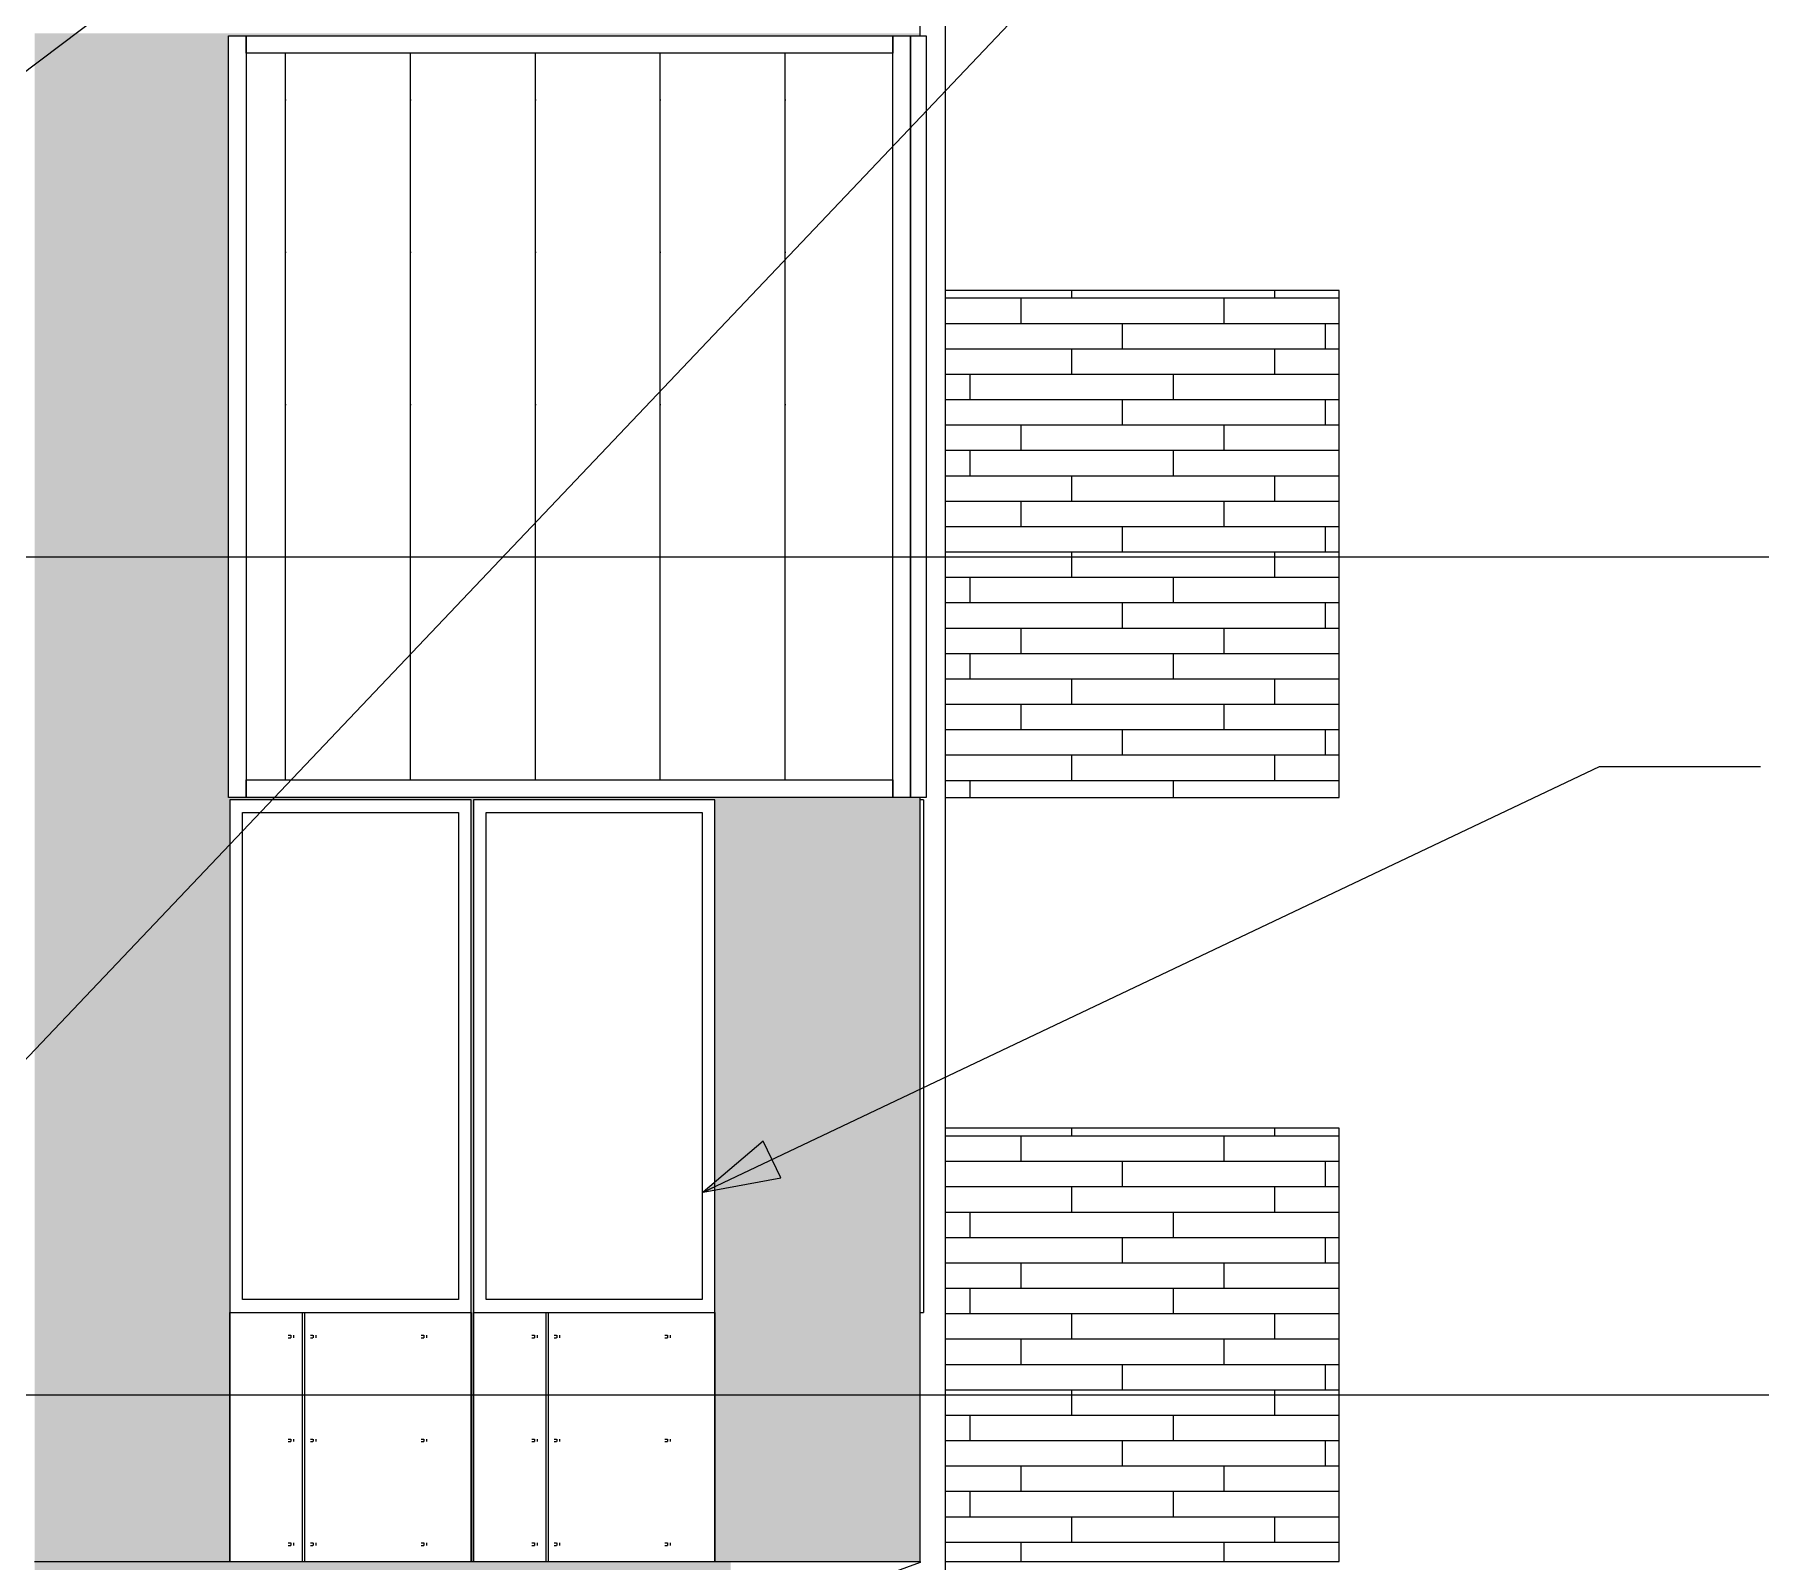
# Model space of a CAD drawing. Header units: inches. Extents: x 1747 to 7606, y -251 to 585.
# Drawn here: x 7071.6 to 7343.6, y 105.7 to 346.3 of the extents above; entities that cross this region are included whole.
import ezdxf

# ---------------------------------------------------------------- set-up
doc = ezdxf.new("R2010")
doc.units = ezdxf.units.IN
doc.header["$MEASUREMENT"] = 0
doc.linetypes.add('Grid Line 1_2_', pattern=[0.875, 0.5, -0.125, 0.125, -0.125])
for name, color, linetype, lineweight in [('0-3', 10, 'Continuous', 5), ('A-FLOR-LEVL-1', 51, 'Grid Line 1_2_', 9), ('A-GENM', 5, 'Continuous', 9), ('A-GLAZ-CWMG', 51, 'Continuous', 9), ('A-WALL', 113, 'Continuous', 13), ('A-WALL-PATT-1', 111, 'Continuous', 9), ('G-ANNO-TEXT', 231, 'Continuous', 9)]:
    doc.layers.add(name, color=color, linetype=linetype, lineweight=lineweight)

# ---------------------------------------------------------------- blocks, each defined once
blk = doc.blocks.new('CTR - 2nd Phase_rvt-2-BUILDING ELEVATION - NORTH')
at = {"layer": 'A-FLOR-LEVL-1'}
for p, q in [((-12558.48, 264), (-9609.49, 264)), ((-12558.48, 132), (-9609.49, 132))]:
    blk.add_line(p, q, dxfattribs=at)
blk = doc.blocks.new('CTR - 1st Phase - Common Walls_rvt-2-BUILDING ELEVATION - NORTH')
at = {"layer": 'A-FLOR-LEVL-1'}
for p, q in [((-12558.48, 264), (-9609.49, 264)), ((-12558.48, 132), (-9609.49, 132))]:
    blk.add_line(p, q, dxfattribs=at)
blk = doc.blocks.new('_THE_ WINDOW _ DOOR - Window - 2nd _ 3rd Floors-V18-BUILDING ELEVATION - NORTH')
at = {"layer": 'A-GENM'}
h = blk.add_hatch(dxfattribs=at)
h.set_pattern_fill('FP_40', color=256, style=0, pattern_type=2)
h.set_pattern_definition([(0, (-11354.85, 283.55), (-38.4, 120.38), [0.392, -38.007]), (0, (-11354.85, 283.95), (-38.4, 120.38), [0.392, -38.007]), (0, (-11354.85, 299.91), (-38.4, 120.38), [0.392, -38.007]), (0, (-11354.85, 300.3), (-38.4, 120.38), [0.392, -38.007]), (0, (-11354.85, 316.27), (-38.4, 120.38), [0.392, -38.007]), (0, (-11354.85, 316.66), (-38.4, 120.38), [0.392, -38.007]), (0, (-11354.85, 332.62), (-38.4, 120.38), [0.392, -38.007]), (0, (-11354.85, 333.02), (-38.4, 120.38), [0.392, -38.007]), (0, (-11354.85, 348.98), (-38.4, 120.38), [0.392, -38.007]), (0, (-11354.85, 349.38), (-38.4, 120.38), [0.392, -38.007]), (0, (-11354.85, 365.34), (-38.4, 120.38), [0.392, -38.007]), (0, (-11354.85, 365.73), (-38.4, 120.375), [0.392, -38.007]), (0, (-11354.85, 381.7), (-38.4, 120.375), [0.392, -38.007]), (0, (-11354.85, 382.09), (-38.4, 120.375), [0.392, -38.007]), (0, (-11354.85, 398.05), (-38.4, 120.375), [0.392, -38.007]), (0, (-11354.85, 398.45), (-38.4, 120.375), [0.392, -38.007]), (0, (-11337.4, 283.55), (-38.4, 120.38), [0.392, -38.007]), (0, (-11337.4, 283.95), (-38.4, 120.38), [0.392, -38.007]), (0, (-11337.4, 299.91), (-38.4, 120.38), [0.392, -38.007]), (0, (-11337.4, 300.3), (-38.4, 120.38), [0.392, -38.007]), (0, (-11337.4, 316.27), (-38.4, 120.38), [0.392, -38.007]), (0, (-11337.4, 316.66), (-38.4, 120.38), [0.392, -38.007]), (0, (-11337.4, 332.62), (-38.4, 120.38), [0.392, -38.007]), (0, (-11337.4, 333.02), (-38.4, 120.38), [0.392, -38.007]), (0, (-11337.4, 348.98), (-38.4, 120.38), [0.392, -38.007]), (0, (-11337.4, 349.38), (-38.4, 120.38), [0.392, -38.007]), (0, (-11337.4, 365.34), (-38.4, 120.375), [0.392, -38.007]), (0, (-11337.4, 365.73), (-38.4, 120.375), [0.392, -38.007]), (0, (-11337.4, 381.7), (-38.4, 120.375), [0.392, -38.007]), (0, (-11337.4, 382.09), (-38.4, 120.375), [0.392, -38.007]), (0, (-11337.4, 398.05), (-38.4, 120.375), [0.392, -38.007]), (0, (-11337.4, 398.45), (-38.4, 120.375), [0.392, -38.007]), (0, (-11319.95, 283.55), (-38.4, 120.38), [0.392, -38.007]), (0, (-11319.95, 283.95), (-38.4, 120.38), [0.392, -38.007]), (0, (-11319.95, 299.91), (-38.4, 120.38), [0.392, -38.007]), (0, (-11319.95, 300.3), (-38.4, 120.38), [0.392, -38.007]), (0, (-11319.95, 316.27), (-38.4, 120.38), [0.392, -38.007]), (0, (-11319.95, 316.66), (-38.4, 120.38), [0.392, -38.007]), (0, (-11319.95, 332.62), (-38.4, 120.38), [0.392, -38.007]), (0, (-11319.95, 333.02), (-38.4, 120.38), [0.392, -38.007]), (0, (-11319.95, 348.98), (-38.4, 120.38), [0.392, -38.007]), (0, (-11319.95, 349.38), (-38.4, 120.38), [0.392, -38.007]), (0, (-11319.95, 365.34), (-38.4, 120.375), [0.392, -38.007]), (0, (-11319.95, 365.73), (-38.4, 120.375), [0.392, -38.007]), (0, (-11319.95, 381.7), (-38.4, 120.375), [0.392, -38.007]), (0, (-11319.95, 382.09), (-38.4, 120.375), [0.392, -38.007]), (0, (-11319.95, 398.05), (-38.4, 120.375), [0.392, -38.007]), (0, (-11319.95, 398.45), (-38.4, 120.375), [0.392, -38.007]), (90, (-11356.59, 281), (-38.4, 2e-15), [120, -0.375]), (90, (-11356.214, 281), (-38.4, 2e-15), [120, -0.375]), (90, (-11354.848, 283.554), (-38.4, 2e-15), [0.392, -119.982]), (90, (-11354.848, 299.91), (-38.4, 2e-15), [0.392, -119.982]), (90, (-11354.848, 316.268), (-38.4, 2e-15), [0.392, -119.982]), (90, (-11354.848, 332.625), (-38.4, 2e-15), [0.392, -119.982]), (90, (-11354.848, 348.982), (-38.4, 2e-15), [0.392, -119.982]), (90, (-11354.848, 365.34), (-38.4, 2e-15), [0.392, -119.982]), (90, (-11354.848, 381.697), (-38.4, 2e-15), [0.393, -119.983]), (90, (-11354.848, 398.054), (-38.4, 2e-15), [0.392, -119.982]), (90, (-11354.456, 283.554), (-38.4, 2e-15), [0.392, -119.982]), (90, (-11354.456, 299.91), (-38.4, 2e-15), [0.392, -119.982]), (90, (-11354.456, 316.268), (-38.4, 2e-15), [0.392, -119.982]), (90, (-11354.456, 332.625), (-38.4, 2e-15), [0.392, -119.982]), (90, (-11354.456, 348.982), (-38.4, 2e-15), [0.392, -119.982]), (90, (-11354.456, 365.34), (-38.4, 2e-15), [0.392, -119.982]), (90, (-11354.456, 381.697), (-38.4, 2e-15), [0.393, -119.983]), (90, (-11354.456, 398.054), (-38.4, 2e-15), [0.392, -119.982]), (90, (-11337.398, 283.554), (-38.4, 2e-15), [0.392, -119.982]), (90, (-11337.398, 299.91), (-38.4, 2e-15), [0.392, -119.982]), (90, (-11337.398, 316.268), (-38.4, 2e-15), [0.392, -119.982]), (90, (-11337.398, 332.625), (-38.4, 2e-15), [0.392, -119.982]), (90, (-11337.398, 348.982), (-38.4, 2e-15), [0.392, -119.982]), (90, (-11337.398, 365.34), (-38.4, 2e-15), [0.392, -119.982]), (90, (-11337.398, 381.697), (-38.4, 2e-15), [0.393, -119.983]), (90, (-11337.398, 398.054), (-38.4, 2e-15), [0.392, -119.982]), (90, (-11337.006, 283.554), (-38.4, 2e-15), [0.392, -119.982]), (90, (-11337.006, 299.91), (-38.4, 2e-15), [0.392, -119.982]), (90, (-11337.006, 316.268), (-38.4, 2e-15), [0.392, -119.982]), (90, (-11337.006, 332.625), (-38.4, 2e-15), [0.392, -119.982]), (90, (-11337.006, 348.982), (-38.4, 2e-15), [0.392, -119.982]), (90, (-11337.006, 365.34), (-38.4, 2e-15), [0.392, -119.982]), (90, (-11337.006, 381.697), (-38.4, 2e-15), [0.393, -119.983]), (90, (-11337.006, 398.054), (-38.4, 2e-15), [0.392, -119.982]), (90, (-11319.948, 283.554), (-38.4, 2e-15), [0.392, -119.982]), (90, (-11319.948, 299.91), (-38.4, 2e-15), [0.392, -119.982]), (90, (-11319.948, 316.268), (-38.4, 2e-15), [0.392, -119.982]), (90, (-11319.948, 332.625), (-38.4, 2e-15), [0.392, -119.982]), (90, (-11319.948, 348.982), (-38.4, 2e-15), [0.392, -119.982]), (90, (-11319.948, 365.34), (-38.4, 2e-15), [0.392, -119.982]), (90, (-11319.948, 381.697), (-38.4, 2e-15), [0.393, -119.983]), (90, (-11319.948, 398.054), (-38.4, 2e-15), [0.392, -119.982]), (90, (-11319.556, 283.554), (-38.4, 2e-15), [0.392, -119.982]), (90, (-11319.556, 299.91), (-38.4, 2e-15), [0.392, -119.982]), (90, (-11319.556, 316.268), (-38.4, 2e-15), [0.392, -119.982]), (90, (-11319.556, 332.625), (-38.4, 2e-15), [0.392, -119.982]), (90, (-11319.556, 348.982), (-38.4, 2e-15), [0.392, -119.982]), (90, (-11319.556, 365.34), (-38.4, 2e-15), [0.392, -119.982]), (90, (-11319.556, 381.697), (-38.4, 2e-15), [0.393, -119.983]), (90, (-11319.556, 398.054), (-38.4, 2e-15), [0.392, -119.982]), (180, (-11318.19, 280.62), (-38.4, 120.38), [38.025, -0.375]), (180, (-11318.19, 281), (-38.4, 120.38), [38.025, -0.375])])
h.paths.add_polyline_path([(-11356.59, 226.13), (-11356.59, 265.38), (-11394.61, 265.38), (-11394.61, 226.13), (-11358.59, 226.13)], flags=0)
for p, q in [((-11356.59, 346.13), (-11394.61, 346.13)), ((-11394.61, 346.13), (-11394.61, 265.38)), ((-11356.59, 265.38), (-11356.59, 346.13)), ((-11392.61, 267.38), (-11392.61, 344.13)), ((-11392.61, 344.13), (-11358.59, 344.13)), ((-11358.59, 344.13), (-11358.59, 267.38)), ((-11358.59, 267.38), (-11392.61, 267.38)), ((-11394.61, 265.38), (-11394.61, 226.13)), ((-11394.61, 265.38), (-11356.59, 265.38)), ((-11356.59, 226.13), (-11356.59, 265.38)), ((-11394.61, 226.13), (-11356.59, 226.13))]:
    blk.add_line(p, q, dxfattribs=at)
blk = doc.blocks.new('_THE_ WINDOW _ DOOR - Window - 2nd _ 3rd Floors-1942383-BUILDING ELEVATION - NORTH')
at = {"layer": 'A-GENM'}
for p, q in [((-9979.69, 225.75), (-9980.19, 225.75)), ((-9979.69, 225.75), (-9979.69, 145)), ((-9980.19, 145), (-9979.69, 145))]:
    blk.add_line(p, q, dxfattribs=at)
blk = doc.blocks.new('Rectangular Mullion - Profile_Polycarbonate_right-V34-BUILDING ELEVATION - NORTH')
at = {"layer": 'A-GLAZ-CWMG'}
for p, q in [((-9981.75, 346.12), (-9979.25, 346.12)), ((-9981.75, 226.12), (-9981.75, 346.12)), ((-9979.25, 346.12), (-9979.25, 226.12)), ((-9979.25, 226.12), (-9981.75, 226.12))]:
    blk.add_line(p, q, dxfattribs=at)
blk = doc.blocks.new('077123 - Manufactured Gutters and Downspouts - 077123 - Manufactured Gutters and Downspouts-V42-BUILDING ELEVATION - NORTH')
at = {"layer": 'A-GENM'}
for p, q in [((-9980.19, 413.51), (-9969.52, 413.51)), ((-9969.52, 395.11), (-9969.52, 413.51)), ((-9969.52, 395.11), (-9980.19, 395.11)), ((-9972.88, 384.1), (-9969.52, 395.11)), ((-9980.19, 384.1), (-9972.88, 384.1)), ((-9976.21, 384.1), (-9976.21, 365.5)), ((-9980.19, 365.5), (-9976.21, 365.5)), ((-9976.21, 365.5), (-9976.21, 353.15)), ((-9976.21, 353.15), (-9980.19, 353.15)), ((-9980.19, 353.15), (-9976.21, 353.15)), ((-9976.21, 102.78), (-9976.21, 353.15)), ((-9980.21, 105.58), (-10010.09, 94.71)), ((-9980.21, 105.75), (-9980.21, 105.58)), ((-10006.09, 91.91), (-9976.21, 102.78)), ((-10006.09, 36), (-10006.09, 91.91))]:
    blk.add_line(p, q, dxfattribs=at)
blk = doc.blocks.new('Rectangular Mullion - Profile_Polycarbonate_Upper and left-1991536-BUILDING ELEVATION - NORTH')
at = {"layer": 'A-GLAZ-CWMG'}
for p, q in [((-10086.45, 343.38), (-10086.45, 346.13)), ((-10086.45, 346.13), (-9984.5, 346.13)), ((-9984.5, 346.13), (-9984.5, 343.38)), ((-9984.5, 343.38), (-10086.45, 343.38))]:
    blk.add_line(p, q, dxfattribs=at)
blk = doc.blocks.new('Rectangular Mullion - Profile_Polycarbonate_Lower-1991537-BUILDING ELEVATION - NORTH')
at = {"layer": 'A-GLAZ-CWMG'}
for p, q in [((-10086.45, 226.12), (-10086.45, 228.87)), ((-10086.45, 228.87), (-9984.5, 228.87)), ((-9984.5, 228.87), (-9984.5, 226.12)), ((-9984.5, 226.12), (-10086.45, 226.12))]:
    blk.add_line(p, q, dxfattribs=at)
blk = doc.blocks.new('Rectangular Mullion - Profile_Polycarbonate_Upper and left-1741240-BUILDING ELEVATION - NORTH')
at = {"layer": 'A-GLAZ-CWMG'}
for p, q in [((-10089.2, 346.13), (-10086.45, 346.13)), ((-10089.2, 226.12), (-10089.2, 346.13)), ((-10086.45, 346.13), (-10086.45, 226.12)), ((-10086.45, 226.12), (-10089.2, 226.12))]:
    blk.add_line(p, q, dxfattribs=at)
blk = doc.blocks.new('Rectangular Mullion - Profile_Polycarbonate_right-V47-BUILDING ELEVATION - NORTH')
at = {"layer": 'A-GLAZ-CWMG'}
for p, q in [((-9984.5, 346.12), (-9981.75, 346.12)), ((-9984.5, 226.12), (-9984.5, 346.12)), ((-9981.75, 346.12), (-9981.75, 226.12)), ((-9981.75, 226.12), (-9984.5, 226.12))]:
    blk.add_line(p, q, dxfattribs=at)

msp = doc.modelspace()

# ---------------------------------------------------------------- hatches: boundary and pattern name
at = {"layer": 'A-WALL-PATT-1'}
h = msp.add_hatch(dxfattribs=at)
h.set_pattern_fill('FP_32', color=256, style=0, pattern_type=2)
h.set_pattern_definition([(0, (7180.39, 108.3), (-38.4, 120.375), [0.392, -38.007]), (0, (7180.39, 108.7), (-38.4, 120.375), [0.392, -38.007]), (0, (7180.39, 124.66), (-38.4, 120.375), [0.392, -38.007]), (0, (7180.39, 125.05), (-38.4, 120.375), [0.392, -38.007]), (0, (7180.39, 141.02), (-38.4, 120.375), [0.392, -38.007]), (0, (7180.39, 141.41), (-38.4, 120.375), [0.392, -38.007]), (0, (7180.39, 157.38), (-38.4, 120.375), [0.392, -38.007]), (0, (7180.39, 157.77), (-38.4, 120.375), [0.392, -38.007]), (0, (7180.39, 173.73), (-38.4, 120.375), [0.392, -38.007]), (0, (7180.39, 174.12), (-38.4, 120.375), [0.392, -38.007]), (0, (7180.39, 190.09), (-38.4, 120.375), [0.392, -38.007]), (0, (7180.39, 190.48), (-38.4, 120.375), [0.392, -38.007]), (0, (7180.39, 206.45), (-38.4, 120.375), [0.392, -38.007]), (0, (7180.39, 206.84), (-38.4, 120.375), [0.392, -38.007]), (0, (7180.39, 222.8), (-38.4, 120.375), [0.392, -38.007]), (0, (7180.39, 223.2), (-38.4, 120.375), [0.392, -38.007]), (0, (7197.84, 108.3), (-38.4, 120.375), [0.392, -38.007]), (0, (7197.84, 108.7), (-38.4, 120.375), [0.392, -38.007]), (0, (7197.84, 124.66), (-38.4, 120.375), [0.392, -38.007]), (0, (7197.84, 125.05), (-38.4, 120.375), [0.392, -38.007]), (0, (7197.84, 141.02), (-38.4, 120.375), [0.392, -38.007]), (0, (7197.84, 141.41), (-38.4, 120.375), [0.392, -38.007]), (0, (7197.84, 157.38), (-38.4, 120.375), [0.392, -38.007]), (0, (7197.84, 157.77), (-38.4, 120.375), [0.392, -38.007]), (0, (7197.84, 173.73), (-38.4, 120.375), [0.392, -38.007]), (0, (7197.84, 174.12), (-38.4, 120.375), [0.392, -38.007]), (0, (7197.84, 190.09), (-38.4, 120.375), [0.392, -38.007]), (0, (7197.84, 190.48), (-38.4, 120.375), [0.392, -38.007]), (0, (7197.84, 206.45), (-38.4, 120.375), [0.392, -38.007]), (0, (7197.84, 206.84), (-38.4, 120.375), [0.392, -38.007]), (0, (7197.84, 222.8), (-38.4, 120.375), [0.392, -38.007]), (0, (7197.84, 223.2), (-38.4, 120.375), [0.392, -38.007]), (0, (7215.29, 108.3), (-38.4, 120.375), [0.392, -38.007]), (0, (7215.29, 108.7), (-38.4, 120.375), [0.392, -38.007]), (0, (7215.29, 124.66), (-38.4, 120.375), [0.392, -38.007]), (0, (7215.29, 125.05), (-38.4, 120.375), [0.392, -38.007]), (0, (7215.29, 141.02), (-38.4, 120.375), [0.392, -38.007]), (0, (7215.29, 141.41), (-38.4, 120.375), [0.392, -38.007]), (0, (7215.29, 157.38), (-38.4, 120.375), [0.392, -38.007]), (0, (7215.29, 157.77), (-38.4, 120.375), [0.392, -38.007]), (0, (7215.29, 173.73), (-38.4, 120.375), [0.392, -38.007]), (0, (7215.29, 174.12), (-38.4, 120.375), [0.392, -38.007]), (0, (7215.29, 190.09), (-38.4, 120.375), [0.392, -38.007]), (0, (7215.29, 190.48), (-38.4, 120.375), [0.392, -38.007]), (0, (7215.29, 206.45), (-38.4, 120.375), [0.392, -38.007]), (0, (7215.29, 206.84), (-38.4, 120.375), [0.392, -38.007]), (0, (7215.29, 222.8), (-38.4, 120.375), [0.392, -38.007]), (0, (7215.29, 223.2), (-38.4, 120.375), [0.392, -38.007]), (90, (7178.645, 105.75), (-38.4, 2e-15), [120, -0.375]), (90, (7179.02, 105.75), (-38.4, 2e-15), [120, -0.375]), (90, (7180.386, 108.304), (-38.4, 2e-15), [0.392, -119.982]), (90, (7180.386, 124.66), (-38.4, 2e-15), [0.392, -119.982]), (90, (7180.386, 141.018), (-38.4, 2e-15), [0.392, -119.982]), (90, (7180.386, 157.375), (-38.4, 2e-15), [0.392, -119.982]), (90, (7180.386, 173.732), (-38.4, 2e-15), [0.392, -119.982]), (90, (7180.386, 190.09), (-38.4, 2e-15), [0.393, -119.983]), (90, (7180.386, 206.447), (-38.4, 2e-15), [0.392, -119.982]), (90, (7180.386, 222.804), (-38.4, 2e-15), [0.392, -119.982]), (90, (7180.78, 108.304), (-38.4, 2e-15), [0.392, -119.982]), (90, (7180.78, 124.66), (-38.4, 2e-15), [0.392, -119.982]), (90, (7180.78, 141.018), (-38.4, 2e-15), [0.392, -119.982]), (90, (7180.78, 157.375), (-38.4, 2e-15), [0.392, -119.982]), (90, (7180.78, 173.732), (-38.4, 2e-15), [0.392, -119.982]), (90, (7180.78, 190.09), (-38.4, 2e-15), [0.393, -119.983]), (90, (7180.78, 206.447), (-38.4, 2e-15), [0.392, -119.982]), (90, (7180.78, 222.804), (-38.4, 2e-15), [0.392, -119.982]), (90, (7197.836, 108.304), (-38.4, 2e-15), [0.392, -119.982]), (90, (7197.836, 124.66), (-38.4, 2e-15), [0.392, -119.982]), (90, (7197.836, 141.018), (-38.4, 2e-15), [0.392, -119.982]), (90, (7197.836, 157.375), (-38.4, 2e-15), [0.392, -119.982]), (90, (7197.836, 173.732), (-38.4, 2e-15), [0.392, -119.982]), (90, (7197.836, 190.09), (-38.4, 2e-15), [0.393, -119.983]), (90, (7197.836, 206.447), (-38.4, 2e-15), [0.392, -119.982]), (90, (7197.836, 222.804), (-38.4, 2e-15), [0.392, -119.982]), (90, (7198.23, 108.304), (-38.4, 2e-15), [0.392, -119.982]), (90, (7198.23, 124.66), (-38.4, 2e-15), [0.392, -119.982]), (90, (7198.23, 141.018), (-38.4, 2e-15), [0.392, -119.982]), (90, (7198.23, 157.375), (-38.4, 2e-15), [0.392, -119.982]), (90, (7198.23, 173.732), (-38.4, 2e-15), [0.392, -119.982]), (90, (7198.23, 190.09), (-38.4, 2e-15), [0.393, -119.983]), (90, (7198.23, 206.447), (-38.4, 2e-15), [0.392, -119.982]), (90, (7198.23, 222.804), (-38.4, 2e-15), [0.392, -119.982]), (90, (7215.286, 108.304), (-38.4, 2e-15), [0.392, -119.982]), (90, (7215.286, 124.66), (-38.4, 2e-15), [0.392, -119.982]), (90, (7215.286, 141.018), (-38.4, 2e-15), [0.392, -119.982]), (90, (7215.286, 157.375), (-38.4, 2e-15), [0.392, -119.982]), (90, (7215.286, 173.732), (-38.4, 2e-15), [0.392, -119.982]), (90, (7215.286, 190.09), (-38.4, 2e-15), [0.393, -119.983]), (90, (7215.286, 206.447), (-38.4, 2e-15), [0.392, -119.982]), (90, (7215.286, 222.804), (-38.4, 2e-15), [0.392, -119.982]), (90, (7215.68, 108.304), (-38.4, 2e-15), [0.392, -119.982]), (90, (7215.68, 124.66), (-38.4, 2e-15), [0.392, -119.982]), (90, (7215.68, 141.018), (-38.4, 2e-15), [0.392, -119.982]), (90, (7215.68, 157.375), (-38.4, 2e-15), [0.392, -119.982]), (90, (7215.68, 173.732), (-38.4, 2e-15), [0.392, -119.982]), (90, (7215.68, 190.09), (-38.4, 2e-15), [0.393, -119.983]), (90, (7215.68, 206.447), (-38.4, 2e-15), [0.392, -119.982]), (90, (7215.68, 222.804), (-38.4, 2e-15), [0.392, -119.982]), (180, (7217.04, 105.38), (-38.4, 120.375), [38.025, -0.375]), (180, (7217.04, 105.75), (-38.4, 120.375), [38.025, -0.375])])
h.paths.add_polyline_path([(5072.83, 105.75), (5105.61, 105.75), (5105.61, 225.75), (5143.63, 225.75), (5143.63, 105.75), (5144.01, 105.75), (5144.01, 225.75), (5182.03, 225.75), (5182.03, 105.75), (5220.81, 105.75), (5220.81, 174), (5259.21, 174), (5259.21, 225.75), (5297.23, 225.75), (5297.23, 174), (5335.63, 174), (5335.63, 105.75), (5335.82, 105.75), (5335.82, 346.5), (5072.83, 346.5), (5072.83, 346.12), (5182.22, 346.12), (5182.22, 226.12), (5072.83, 226.12), (5072.83, 106.44)], flags=0)
h.paths.add_polyline_path([(6718.41, 105.75), (6718.41, 225.75), (6756.43, 225.75), (6756.43, 226.12), (6718.41, 226.12), (6718.41, 346.12), (6756.43, 346.15), (6756.43, 346.5), (6457.61, 346.5), (6457.61, 346.12), (6487.63, 346.12), (6487.63, 226.12), (6457.61, 226.12), (6457.61, 225.75), (6487.63, 225.75), (6487.63, 105.75), (6488.01, 105.75), (6488.01, 225.75), (6526.03, 225.75), (6526.03, 105.75), (6564.81, 105.75), (6564.81, 225.75), (6602.83, 225.75), (6602.83, 105.75), (6680.01, 105.75), (6680.01, 225.75), (6718.03, 225.75), (6718.03, 105.75)], flags=0)
h.paths.add_polyline_path([(6795.21, 105.75), (6795.21, 225.75), (6833.23, 225.75), (6833.23, 105.75), (6872.01, 105.75), (6872.01, 225.75), (6910.03, 225.75), (6910.03, 105.75), (6910.41, 105.75), (6910.41, 225.75), (6948.43, 225.75), (6948.43, 105.75), (6948.81, 105.75), (6948.81, 174), (6987.21, 174), (6987.21, 225.75), (7025.23, 225.75), (7025.23, 174), (7025.61, 174), (7025.61, 225.75), (7063.63, 225.75), (7063.63, 226.12), (6948.81, 226.12), (6948.81, 306), (6987.21, 306), (6987.21, 346.12), (7025.23, 346.12), (7025.23, 306), (7025.61, 306), (7025.61, 346.12), (7063.63, 346.12), (7063.63, 346.5), (6764.43, 346.5), (6764.43, 105.75)], flags=0)
h.paths.add_polyline_path([(7071.63, 105.75), (7102.41, 105.75), (7102.41, 225.75), (7140.43, 225.75), (7140.43, 105.75), (7140.81, 105.75), (7140.81, 225.75), (7178.83, 225.75), (7178.83, 105.75), (7211.23, 105.75), (7211.23, 226.12), (7102.22, 226.12), (7102.22, 346.12), (7211.23, 346.12), (7211.23, 346.5), (7071.63, 346.5), (7071.63, 106.44)], flags=0)
h.paths.add_polyline_path([(6449.61, 105.75), (6449.61, 346.5), (6112.01, 346.5), (6112.01, 105.75), (6142.41, 105.75), (6142.41, 225.75), (6180.43, 225.75), (6180.43, 105.75), (6180.81, 105.75), (6180.81, 225.75), (6218.83, 225.75), (6218.83, 105.75), (6219.21, 105.75), (6219.21, 225.75), (6257.23, 225.75), (6257.23, 105.75), (6257.61, 105.75), (6257.61, 225.75), (6295.63, 225.75), (6295.63, 105.75), (6372.81, 105.75), (6372.81, 225.75), (6410.83, 225.75), (6410.83, 105.75)], flags=0)
h.paths.add_polyline_path([(6104.01, 105.75), (6104.01, 346.5), (5796.24, 346.5), (5796.24, 105.75), (5797.18, 105.75), (5797.18, 225.75), (5835.21, 225.75), (5835.21, 174), (5835.58, 174), (5835.58, 225.75), (5911.63, 225.75), (5911.63, 174), (5950.03, 174), (5950.03, 105.75), (5950.41, 105.75), (5950.41, 225.75), (5988.43, 225.75), (5988.43, 105.75), (5988.81, 105.75), (5988.81, 225.75), (6026.83, 225.75), (6026.83, 105.75), (6066.08, 105.75)], flags=0)
h.paths.add_polyline_path([(5343.82, 105.75), (5374.41, 105.75), (5374.41, 225.75), (5412.43, 225.75), (5412.43, 105.75), (5451.02, 105.75), (5451.02, 225.75), (5489.04, 225.75), (5489.04, 105.75), (5528.01, 105.75), (5528.01, 225.75), (5566.03, 225.75), (5566.03, 105.75), (5566.41, 105.75), (5566.41, 225.75), (5604.43, 225.75), (5604.43, 105.75), (5634.21, 105.75), (5634.21, 225.75), (5766.66, 225.75), (5766.66, 105.75), (5788.24, 105.75), (5788.24, 346.5), (5343.82, 346.5), (5343.82, 106.44)], flags=0)
h.paths.add_polyline_path([(6910.03, 226.12), (6872.01, 226.12), (6872.01, 346.12), (6910.03, 346.12), (6910.03, 265)], flags=0)
h.paths.add_polyline_path([(6526.41, 226.12), (6526.41, 346.12), (6564.43, 346.12), (6564.43, 226.12), (6538.01, 226.12)], flags=0)
h.paths.add_polyline_path([(6564.81, 226.12), (6564.81, 346.12), (6602.83, 346.12), (6602.83, 226.12), (6566.81, 226.12)], flags=0)
h.paths.add_polyline_path([(6026.83, 226.12), (5988.81, 226.12), (5988.81, 346.12), (6026.83, 346.12), (6026.83, 265.37)], flags=0)
h.paths.add_polyline_path([(6236.62, 226.12), (6219.21, 226.12), (6219.21, 346.12), (6257.23, 346.12), (6257.23, 226.12)], flags=0)
h.paths.add_polyline_path([(5875.61, 226.12), (5873.61, 226.12), (5873.61, 346.12), (5911.63, 346.12), (5911.63, 226.12), (5909.63, 226.12)], flags=0)
h.paths.add_polyline_path([(5451.02, 226.12), (5451.02, 346.12), (5489.04, 346.12), (5489.04, 226.12)], flags=0)
h.paths.add_polyline_path([(6948.43, 226.12), (6910.41, 226.12), (6910.41, 346.12), (6948.43, 346.12), (6948.43, 265.37)], flags=0)
h.paths.add_polyline_path([(6796.35, 226.12), (6795.21, 226.12), (6795.21, 346.12), (6833.23, 346.12), (6833.23, 226.12)], flags=0)
h.paths.add_polyline_path([(6718.03, 226.12), (6680.01, 226.12), (6680.01, 346.12), (6718.03, 346.12), (6718.03, 265)], flags=0)
h.paths.add_polyline_path([(6411.21, 226.12), (6334.41, 226.12), (6334.41, 306), (6372.81, 306), (6372.81, 346.12), (6410.83, 346.12), (6410.83, 306), (6411.21, 306), (6411.21, 346.12), (6449.23, 346.12), (6449.23, 226.12), (6444.98, 226.12)], flags=0)
h.paths.add_polyline_path([(6279.67, 226.12), (6257.61, 226.12), (6257.61, 346.12), (6295.63, 346.12), (6295.63, 226.12)], flags=0)
h.paths.add_polyline_path([(6144.41, 226.12), (6142.41, 226.12), (6142.41, 346.12), (6180.43, 346.12), (6180.43, 226.12)], flags=0)
h.paths.add_polyline_path([(5988.43, 226.12), (5950.41, 226.12), (5950.41, 346.12), (5988.43, 346.12), (5988.43, 261.75)], flags=0)
h.paths.add_polyline_path([(5638.58, 226.12), (5528.01, 226.12), (5528.01, 346.12), (5566.03, 346.12), (5566.03, 306), (5566.41, 306), (5566.41, 346.12), (5604.43, 346.12), (5604.43, 306), (5642.83, 306), (5642.83, 226.12), (5642.08, 226.12)], flags=0)
h.paths.add_polyline_path([(5796.81, 226.12), (5796.81, 346.12), (5834.83, 346.12), (5834.83, 226.12), (5797.18, 226.12)], flags=0)
h.paths.add_polyline_path([(5412.43, 226.12), (5374.41, 226.12), (5374.41, 346.12), (5412.43, 346.12), (5412.43, 265.37)], flags=0)
h.paths.add_polyline_path([(5220.81, 226.12), (5220.81, 346.12), (5258.83, 346.12), (5258.83, 226.12), (5246.31, 226.12)], flags=0)
h.paths.add_polyline_path([(5297.23, 226.12), (5259.21, 226.12), (5259.21, 346.12), (5297.23, 346.12), (5297.23, 265.37)], flags=0)
h = msp.add_hatch(dxfattribs=at)
h.set_pattern_fill('FP_66', color=256, style=0, pattern_type=2)
h.set_pattern_definition([(90, (7229.293, 264), (-19.685, 1e-15), [24, 0, 0, 0])])
h.paths.add_polyline_path([(7206.92, 228.87), (7206.92, 343.38), (7104.97, 343.38), (7104.97, 228.87), (7140.81, 228.87)], flags=0)
h = msp.add_hatch(dxfattribs=at)
h.set_pattern_fill('FP_62', color=256, style=0, pattern_type=2)
h.set_pattern_definition([(0, (7275.1076, 264.8), (0, 4), []), (90, (7275.1076, 264.8), (-8, 8), [4, -28]), (90, (7291.1076, 268.8), (-8, 8), [4, -28])])
h.paths.add_polyline_path([(7215.21, 226.12), (7277.23, 226.12), (7277.23, 306), (7215.21, 306), (7215.21, 274.68)], flags=0)
h = msp.add_hatch(dxfattribs=at)
h.set_pattern_fill('FP_61', color=256, style=0, pattern_type=2)
h.set_pattern_definition([(0, (7275.1076, 132.8), (0, 4), []), (90, (7275.1076, 132.8), (-8, 8), [4, -28]), (90, (7291.1076, 136.8), (-8, 8), [4, -28])])
h.paths.add_polyline_path([(7269.98, 105.75), (7277.23, 105.75), (7277.23, 174), (7215.21, 174), (7215.21, 105.75), (7226.92, 105.75)], flags=0)
h = msp.add_hatch(dxfattribs=at)
h.set_pattern_fill('FP_65', color=256, style=0, pattern_type=2)
h.set_pattern_definition([(0, (5762.3446, -29.2), (0, 4), []), (90, (5762.3446, -29.2), (-8, 8), [4, -28]), (90, (5778.3446, -25.2), (-8, 8), [4, -28])])
h.paths.add_polyline_path([(6159.91, -19.84), (6178.31, -19.84), (6178.31, 36), (6295.63, 36), (6295.63, 85.38), (6333.66, 85.38), (6333.66, 1), (6370.93, 1), (6370.9, 10.57), (6370.78, 10.74), (6370.71, 10.94), (6370.68, 11.38), (6370.71, 35.38), (6370.78, 35.58), (6371, 35.84), (6371.18, 35.95), (6371.32, 35.98), (6371.54, 35.98), (6371.74, 35.92), (6371.88, 35.82), (6371.96, 35.75), (6372.08, 35.58), (6372.16, 35.38), (6372.18, 35.16), (6372.16, 10.94), (6372.08, 10.74), (6371.93, 10.46), (6371.93, 1), (6372.43, 1), (6372.43, 85.38), (6410.46, 85.38), (6410.46, 0.5), (6372.43, 0.5), (6372.43, 0), (6449.61, 0), (6449.61, 105.75), (6112.01, 105.75), (6112.01, -17.82), (6112.96, -18.37), (6130.31, -19.84), (6157.17, -19.84)], flags=0)
h.paths.add_polyline_path([(6104.01, -13.26), (6104.01, 105.75), (5796.24, 105.75), (5796.24, 97.38), (6026.83, 97.38), (6026.83, 3.59), (6056.23, 14), (6100.11, -11.04)], flags=0)
h.paths.add_polyline_path([(5993.05, -8.38), (6016.71, 0), (5892.43, 0), (5992.55, -8.34)], flags=0)
h.paths.add_polyline_path([(5762.34, 0), (5788.24, 0), (5788.24, 105.75), (5762.34, 105.75), (5762.34, 1.3)], flags=0)
h.paths.add_polyline_path([(6460.11, 0), (6756.43, 0), (6756.43, 0.5), (6718.41, 0.5), (6718.41, 85.38), (6756.43, 85.38), (6756.43, 105.75), (6457.61, 105.75), (6457.61, 0)], flags=0)
h.paths.add_polyline_path([(6764.43, 0), (6967.88, 0), (6967.88, 1), (6968.13, 1), (6968.1, 10.57), (6967.98, 10.74), (6967.91, 10.94), (6967.88, 11.38), (6967.91, 35.38), (6967.98, 35.58), (6968.2, 35.84), (6968.38, 35.95), (6968.58, 35.99), (6968.74, 35.98), (6968.94, 35.92), (6969.08, 35.82), (6969.16, 35.75), (6969.28, 35.58), (6969.36, 35.38), (6969.38, 35.16), (6969.36, 10.94), (6969.28, 10.74), (6969.13, 10.46), (6969.13, 1), (6986.83, 1), (6986.83, 85.38), (7024.86, 85.38), (7024.86, 36), (7025.23, 36), (7025.23, 85.38), (7063.26, 85.35), (7063.26, 73.84), (7063.63, 73.94), (7063.63, 105.75), (6764.43, 105.75), (6764.43, 0.42)], flags=0)
h.paths.add_polyline_path([(6494.96, 0.5), (6488.01, 0.5), (6488.01, 85.38), (6564.06, 85.38), (6564.06, 0.5), (6516.48, 0.5)], flags=0)
h.paths.add_polyline_path([(6150.5, 0.5), (6123.06, 0.5), (6123.06, 85.38), (6161.08, 85.38), (6161.08, 0.5)], flags=0)
h.paths.add_polyline_path([(6602.46, 0.5), (6564.43, 0.5), (6564.43, 85.38), (6602.46, 85.38), (6602.46, 1)], flags=0)
h.paths.add_polyline_path([(6679.63, 0.5), (6679.63, 85.38), (6717.66, 85.38), (6717.66, 0.5), (6688.71, 0.5)], flags=0)
h.paths.add_polyline_path([(6925.52, 0.5), (6910.41, 0.5), (6910.41, 85.38), (6948.43, 85.38), (6948.43, 0.5), (6947.05, 0.5)], flags=0)
h.paths.add_polyline_path([(7140.06, 36), (7181.33, 36), (7181.33, 105.75), (7071.63, 105.75), (7071.63, 74.98), (7102.03, 67.02), (7102.03, 85.38), (7140.06, 85.38), (7140.06, 64.38)], flags=0)
h.paths.add_polyline_path([(7097.75, 36), (7102.03, 36), (7102.03, 55.04), (7085.9, 50.8), (7072.36, 71.29), (7085.63, 50.77), (7071.63, 50.77), (7071.63, 36), (7085.81, 36)], flags=0)
h.paths.add_polyline_path([(7063.63, 36), (7063.63, 50.77), (7063.26, 50.77), (7063.26, 36)], flags=0)
h.paths.add_polyline_path([(6225.23, 75.5), (6241.5, 71.26), (6236.62, 72.52)], flags=0)
h.paths.add_polyline_path([(6236.62, 50.77), (6209.25, 50.8), (6222.46, 71.29), (6208.97, 50.8), (6186.34, 56.75), (6216.44, 71.29), (6186.23, 56.82), (6186.23, 65.24), (6225.23, 75.5), (6264.23, 65.24), (6264.23, 56.82), (6236.62, 70.01), (6264.12, 56.75), (6241.5, 50.8), (6227.96, 71.29), (6241.23, 50.77)], flags=0)
h.paths.add_polyline_path([(7102.03, 59.88), (7102.03, 59.98), (7078.36, 71.29), (7097.75, 61.94)], flags=0)
h.paths.add_polyline_path([(7063.26, 65.65), (7063.63, 66.23), (7063.63, 66.39), (7063.26, 65.82)], flags=0)
h.paths.add_polyline_path([(7102.03, 66.97), (7102.03, 67.01), (7097.75, 68.1)], flags=0)
at = {"layer": 'G-ANNO-TEXT'}
msp.add_hatch(color=256, dxfattribs=at).paths.add_polyline_path([(7177.03, 163.93), (7189.25, 166.17), (7186.49, 171.98)], flags=0)

# ---------------------------------------------------------------- linework, layer by layer
at = {"layer": 'A-FLOR-LEVL-1'}
for p, q in [((4633.69, 264), (7581.18, 264)), ((4633.69, 132), (7581.18, 132))]:
    msp.add_line(p, q, dxfattribs=at)
at = {"layer": 'A-WALL'}
for p, q in [((7211.23, 346.12), (7211.23, 416.42)), ((7277.23, 306), (7215.21, 306)), ((7277.23, 226.12), (7277.23, 306)), ((7211.23, 105.75), (7211.23, 226.12)), ((7215.21, 226.12), (7277.23, 226.12)), ((7277.23, 174), (7215.21, 174)), ((7277.23, 105.75), (7277.23, 174)), ((7102.41, 105.75), (7102.41, 145)), ((7140.43, 145), (7140.43, 105.75)), ((7140.81, 105.75), (7140.81, 145)), ((7178.83, 145), (7178.83, 105.75)), ((7071.63, 105.75), (7102.41, 105.75)), ((7140.43, 105.75), (7140.81, 105.75)), ((7178.83, 105.75), (7211.23, 105.75)), ((7215.21, 105.75), (7277.23, 105.75))]:
    msp.add_line(p, q, dxfattribs=at)
at = {"layer": 'G-ANNO-TEXT'}
for p, q in [((7040.09, 317.81), (7318.28, 527.49)), ((7033.69, 146.36), (7320.96, 448.84)), ((7177.03, 163.93), (7318.28, 231.01)), ((7318.28, 231.01), (7343.63, 231.01)), ((7186.49, 171.98), (7177.03, 163.93)), ((7189.25, 166.17), (7186.49, 171.98)), ((7177.03, 163.93), (7189.25, 166.17))]:
    msp.add_line(p, q, dxfattribs=at)

# ---------------------------------------------------------------- block references
at = {"layer": '0-3'}
for name in ['CTR - 2nd Phase_rvt-2-BUILDING ELEVATION - NORTH', 'CTR - 1st Phase - Common Walls_rvt-2-BUILDING ELEVATION - NORTH']:
    msp.add_blockref(name, (17191.42, 0), dxfattribs=at)
at = {"layer": 'A-GENM'}
for name, p in [('077123 - Manufactured Gutters and Downspouts - 077123 - Manufactured Gutters and Downspouts-V42-BUILDING ELEVATION - NORTH', (17191.42, 0)), ('_THE_ WINDOW _ DOOR - Window - 2nd _ 3rd Floors-V18-BUILDING ELEVATION - NORTH', (18497.02, -120.38)), ('_THE_ WINDOW _ DOOR - Window - 2nd _ 3rd Floors-V18-BUILDING ELEVATION - NORTH', (18535.42, -120.38)), ('_THE_ WINDOW _ DOOR - Window - 2nd _ 3rd Floors-1942383-BUILDING ELEVATION - NORTH', (17191.42, 0))]:
    msp.add_blockref(name, p, dxfattribs=at)
at = {"layer": 'A-GLAZ-CWMG'}
for name in ['Rectangular Mullion - Profile_Polycarbonate_Upper and left-1741240-BUILDING ELEVATION - NORTH', 'Rectangular Mullion - Profile_Polycarbonate_Upper and left-1991536-BUILDING ELEVATION - NORTH', 'Rectangular Mullion - Profile_Polycarbonate_right-V47-BUILDING ELEVATION - NORTH', 'Rectangular Mullion - Profile_Polycarbonate_right-V34-BUILDING ELEVATION - NORTH', 'Rectangular Mullion - Profile_Polycarbonate_Lower-1991537-BUILDING ELEVATION - NORTH']:
    msp.add_blockref(name, (17191.42, 0), dxfattribs=at)

doc.saveas('drawing.dxf')
